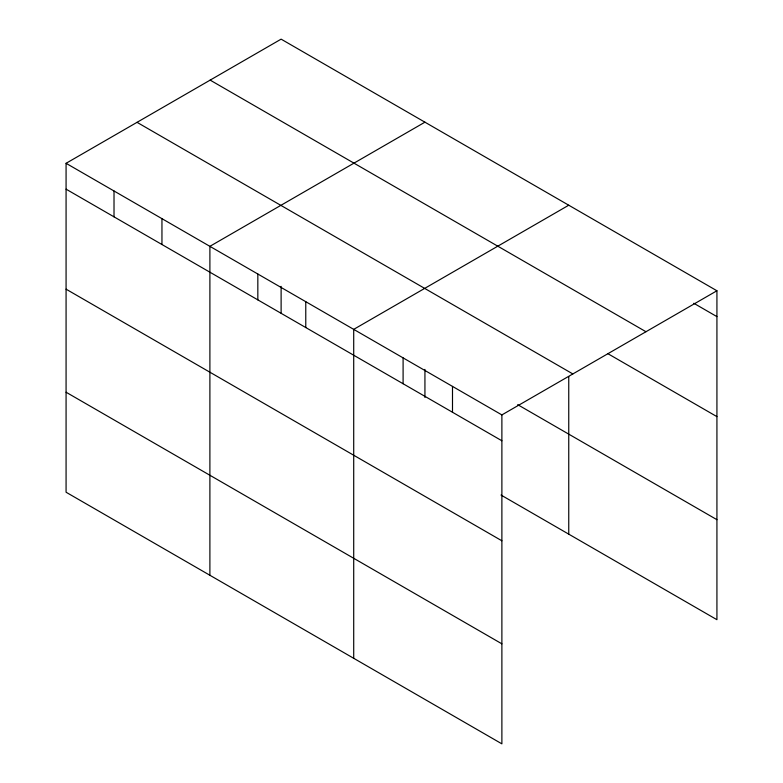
<?xml version="1.0" encoding="UTF-8"?>
<svg xmlns="http://www.w3.org/2000/svg" width="783" height="783" viewBox="0 0 783 783"><rect width="100%" height="100%" fill="white"/><g stroke="black" fill="none" stroke-linecap="round" stroke-linejoin="round"><path stroke-width="1.17" d="M66.075 163.304L501.883 414.912L501.883 743.85L66.075 492.233L66.075 163.304L281.117 39.15L716.925 290.767L716.925 619.696L501.012 495.042M424.934 122.177L209.893 246.332L209.893 575.27M568.752 205.215L353.71 329.369L353.71 658.297M501.883 414.912L716.925 290.767M693.807 303.275L716.925 316.626M210.147 80.12L645.965 331.728M607.628 353.534L716.925 416.634M137.035 122.334L572.853 373.941M517.68 404.654L716.925 519.687M66.075 189.163L501.883 440.77M66.075 289.172L501.883 540.789M66.075 392.224L501.883 643.832M568.752 376.623L568.752 534.153M452.496 386.401L452.496 412.259M424.934 369.4L424.934 397.451M403.098 357.88L403.098 383.739M305.771 301.69L305.771 327.548M281.117 286.363L281.117 313.2M257.832 274.011L257.832 299.869M161.954 218.653L161.954 244.511M114.015 190.974L114.015 216.842"/></g></svg>
